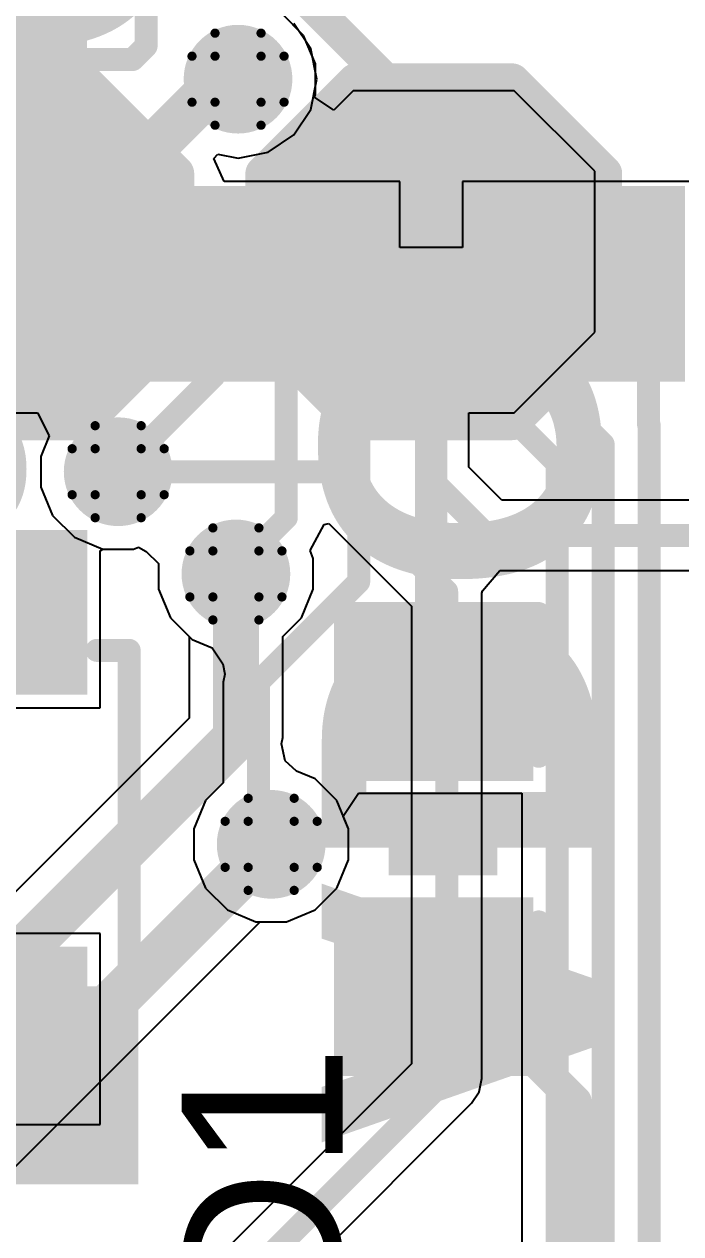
# Model space of a CAD drawing. Header units: inches. Extents: x -25 to 271, y -41 to 15.
# Drawn here: x 63.63 to 67.25, y -19.49 to -12.82 of the extents above; entities that cross this region are included whole.
import ezdxf

# ---------------------------------------------------------------- set-up
doc = ezdxf.new("R2010")
doc.units = ezdxf.units.IN
for name, color, linetype in [('Bottom Layer', 5, 'Continuous'), ('Bottom Overlay', 54, 'Continuous'), ('Bottom Paste', 16, 'Continuous'), ('Bottom Solder', 6, 'Continuous'), ('Drill Drawing', 1, 'Continuous'), ('Top Glue Points', 56, 'Continuous'), ('Top Layer', 1, 'Continuous'), ('Top Overlay', 2, 'Continuous'), ('Top Paste', 8, 'Continuous'), ('Top Solder', 216, 'Continuous'), ('Via Holes', 16, 'Continuous')]:
    doc.layers.add(name, color=color, linetype=linetype)
doc.styles.add('Arial', font='', dxfattribs={"height": 0.2})
doc.styles.add('Arial_Bold', font='', dxfattribs={"height": 0.2})
doc.styles.get('Arial').set_extended_font_data('Arial')
doc.styles.get('Arial_Bold').set_extended_font_data('Arial', bold=True)

# ---------------------------------------------------------------- blocks, each defined once
blk = doc.blocks.new('CAP_0603_39')
at = {"layer": 'Top Layer'}
for points in [[(-0.3809999999999999, 0.4445), (-0.3809999999999999, -0.4445), (-1.143, -0.4445), (-1.143, 0.4445)], [(1.143, 0.4445), (1.143, -0.4445), (0.3809999999999999, -0.4445), (0.3809999999999999, 0.4445)]]:
    blk.add_hatch(color=1, dxfattribs=at).paths.add_polyline_path(points)
at = {"layer": 'Top Paste'}
for points in [[(-0.3809999999999999, 0.4445), (-0.3809999999999999, -0.4445), (-1.143, -0.4445), (-1.143, 0.4445)], [(1.143, 0.4445), (1.143, -0.4445), (0.3809999999999999, -0.4445), (0.3809999999999999, 0.4445)]]:
    blk.add_hatch(color=8, dxfattribs=at).paths.add_polyline_path(points)
at = {"layer": 'Top Solder'}
for points in [[(-0.3210001199999999, 0.50449988), (-0.3210001199999999, -0.50449988), (-1.20299988, -0.50449988), (-1.20299988, 0.50449988)], [(1.20299988, 0.50449988), (1.20299988, -0.50449988), (0.3210001199999999, -0.50449988), (0.3210001199999999, 0.50449988)]]:
    blk.add_hatch(color=216, dxfattribs=at).paths.add_polyline_path(points)
at = {"layer": 'Top Overlay', "const_width": 0.127}
for points in [[(-0.4571999999999999, 0.5334), (-1.2446, 0.5334)], [(-1.2446, -0.5334), (-1.2446, 0.5334)], [(1.2446, 0.5334), (0.4571999999999999, 0.5334)], [(1.2446, -0.5334), (1.2446, 0.5334)], [(-0.4571999999999999, -0.5334), (-1.2446, -0.5334)], [(1.2446, -0.5334), (0.4571999999999999, -0.5334)]]:
    blk.add_lwpolyline(points, dxfattribs=at)
at = {"layer": 'Top Overlay', "const_width": 0.0635}
for points in [[(-1.27635, 0.5334, 1), (-1.21285, 0.5334, 1)], [(-1.27635, 0.5334, 1), (-1.21285, 0.5334, 1)], [(-0.4889499999999999, 0.5334, 1), (-0.42545, 0.5334, 1)], [(0.42545, 0.5334, 1), (0.4889499999999999, 0.5334, 1)], [(1.21285, 0.5334, 1), (1.27635, 0.5334, 1)], [(1.21285, 0.5334, 1), (1.27635, 0.5334, 1)], [(-1.27635, -0.5334, 1), (-1.21285, -0.5334, 1)], [(-1.27635, -0.5334, 1), (-1.21285, -0.5334, 1)], [(-0.4889499999999999, -0.5334, 1), (-0.42545, -0.5334, 1)], [(0.42545, -0.5334, 1), (0.4889499999999999, -0.5334, 1)], [(1.21285, -0.5334, 1), (1.27635, -0.5334, 1)], [(1.21285, -0.5334, 1), (1.27635, -0.5334, 1)]]:
    blk.add_lwpolyline(points, format="xyb", close=True, dxfattribs=at)
blk = doc.blocks.new('SOD_323_59')
at = {"layer": 'Top Layer'}
for points in [[(-0.74999977, -0.4500003700000001), (-1.55000071, -0.4500003699999999), (-1.55000071, 0.4500003700000001), (-0.74999977, 0.4500003699999999)], [(1.55000071, -0.4500003700000001), (0.74999977, -0.4500003699999999), (0.74999977, 0.4500003700000001), (1.55000071, 0.4500003699999999)]]:
    blk.add_hatch(color=1, dxfattribs=at).paths.add_polyline_path(points)
at = {"layer": 'Top Overlay'}
for points in [[(-2.0066, 0.4826), (-0.9143999999999999, 0.4826), (-0.9143999999999999, 0.7874), (-2.0066, 0.7874)], [(-2.0066, -0.508), (-1.5748, -0.508), (-1.5748, 0.508), (-2.0066, 0.508)], [(-2.0066, -0.7874), (-0.9143999999999999, -0.7874), (-0.9143999999999999, -0.4826), (-2.0066, -0.4826)]]:
    blk.add_hatch(color=2, dxfattribs=at).paths.add_polyline_path(points)
at = {"layer": 'Top Paste'}
for points in [[(-0.74999977, -0.4500003700000001), (-1.55000071, -0.4500003699999999), (-1.55000071, 0.4500003700000001), (-0.74999977, 0.4500003699999999)], [(1.55000071, -0.4500003700000001), (0.74999977, -0.4500003699999999), (0.74999977, 0.4500003700000001), (1.55000071, 0.4500003699999999)]]:
    blk.add_hatch(color=8, dxfattribs=at).paths.add_polyline_path(points)
at = {"layer": 'Top Solder'}
for points in [[(-0.69499861, -0.50500153), (-1.60500187, -0.5050015299999998), (-1.60500187, 0.50500153), (-0.69499861, 0.5050015299999998)], [(1.60500187, -0.50500153), (0.69499861, -0.5050015299999998), (0.69499861, 0.50500153), (1.60500187, 0.5050015299999998)]]:
    blk.add_hatch(color=216, dxfattribs=at).paths.add_polyline_path(points)
at = {"layer": 'Top Overlay', "const_width": 0.127}
for points in [[(-0.9143999999999999, 0.7366), (0.9397999999999999, 0.7366)], [(0.9397999999999999, 0.7366), (0.9397999999999999, 0.5588)], [(0.9397999999999999, -0.5588), (0.9397999999999999, -0.7366)], [(-0.9143999999999999, -0.7366), (0.9397999999999999, -0.7366)]]:
    blk.add_lwpolyline(points, dxfattribs=at)
at = {"layer": 'Top Overlay', "const_width": 0.0635}
for points in [[(-0.9461499999999999, 0.7366, 1), (-0.88265, 0.7366, 1)], [(0.9080499999999999, 0.7366, 1), (0.9715499999999999, 0.7366, 1)], [(0.9080499999999999, 0.7366, 1), (0.9715499999999999, 0.7366, 1)], [(0.9080499999999999, 0.5588, 1), (0.9715499999999999, 0.5588, 1)], [(0.9080499999999999, -0.5588, 1), (0.9715499999999999, -0.5588, 1)], [(-0.9461499999999999, -0.7366, 1), (-0.88265, -0.7366, 1)], [(0.9080499999999999, -0.7366, 1), (0.9715499999999999, -0.7366, 1)], [(0.9080499999999999, -0.7366, 1), (0.9715499999999999, -0.7366, 1)]]:
    blk.add_lwpolyline(points, format="xyb", close=True, dxfattribs=at)
blk = doc.blocks.new('TEST_POINT_B_88')
at = {"layer": 'Bottom Layer'}
blk.add_hatch(color=5, dxfattribs=at).paths.add_polyline_path([(0.3809999999999999, 0.7619999999999999), (-0.3809999999999999, 0.7619999999999999), (-0.7619999999999999, 0.3809999999999999), (-0.7619999999999999, -0.3809999999999999), (-0.3809999999999999, -0.7619999999999999), (0.3809999999999999, -0.7619999999999999), (0.7619999999999999, -0.3809999999999999), (0.7619999999999999, 0.3809999999999999)])
at = {"layer": 'Bottom Paste'}
blk.add_hatch(color=16, dxfattribs=at).paths.add_polyline_path([(0.3809999999999999, 0.7619999999999999), (-0.3809999999999999, 0.7619999999999999), (-0.7619999999999999, 0.3809999999999999), (-0.7619999999999999, -0.3809999999999999), (-0.3809999999999999, -0.7619999999999999), (0.3809999999999999, -0.7619999999999999), (0.7619999999999999, -0.3809999999999999), (0.7619999999999999, 0.3809999999999999)])
at = {"layer": 'Bottom Solder'}
blk.add_hatch(color=6, dxfattribs=at).paths.add_polyline_path([(0.4318, 0.8636), (-0.4318, 0.8636), (-0.8636, 0.4318), (-0.8636, -0.4318), (-0.4318, -0.8636), (0.4318, -0.8636), (0.8636, -0.4318), (0.8636, 0.4318)])
at = {"layer": 'Bottom Overlay', "const_width": 0.1999996}
for points in [[(-0.4318, 0.9397999999999999), (-0.9397999999999999, 0.4318)], [(0.4318, 0.9397999999999999), (-0.4318, 0.9397999999999999)], [(0.9397999999999999, 0.4318), (0.4318, 0.9397999999999999)], [(-0.9397999999999999, 0.4318), (-0.9397999999999999, -0.4318)], [(0.9397999999999999, 0.4318), (0.9397999999999999, -0.4318)], [(-0.4318, -0.9397999999999999), (-0.9397999999999999, -0.4318)], [(0.9397999999999999, -0.4318), (0.4318, -0.9397999999999999)], [(0.4318, -0.9397999999999999), (-0.4318, -0.9397999999999999)]]:
    blk.add_lwpolyline(points, dxfattribs=at)
at = {"layer": 'Bottom Overlay', "const_width": 0.0999998}
for points in [[(-0.4817998999999999, 0.9397999999999999, 1), (-0.3818001, 0.9397999999999999, 1)], [(-0.4817998999999999, 0.9397999999999999, 1), (-0.3818001, 0.9397999999999999, 1)], [(0.3818001, 0.9397999999999999, 1), (0.4817998999999999, 0.9397999999999999, 1)], [(0.3818001, 0.9397999999999999, 1), (0.4817998999999999, 0.9397999999999999, 1)], [(-0.9897999000000001, 0.4318, 1), (-0.8898001, 0.4318, 1)], [(-0.9897999000000001, 0.4318, 1), (-0.8898001, 0.4318, 1)], [(0.8898001, 0.4318, 1), (0.9897999000000001, 0.4318, 1)], [(0.8898001, 0.4318, 1), (0.9897999000000001, 0.4318, 1)], [(-0.9897999000000001, -0.4318, 1), (-0.8898001, -0.4318, 1)], [(-0.9897999000000001, -0.4318, 1), (-0.8898001, -0.4318, 1)], [(0.8898001, -0.4318, 1), (0.9897999000000001, -0.4318, 1)], [(0.8898001, -0.4318, 1), (0.9897999000000001, -0.4318, 1)], [(-0.4817998999999999, -0.9397999999999999, 1), (-0.3818001, -0.9397999999999999, 1)], [(-0.4817998999999999, -0.9397999999999999, 1), (-0.3818001, -0.9397999999999999, 1)], [(0.3818001, -0.9397999999999999, 1), (0.4817998999999999, -0.9397999999999999, 1)], [(0.3818001, -0.9397999999999999, 1), (0.4817998999999999, -0.9397999999999999, 1)]]:
    blk.add_lwpolyline(points, format="xyb", close=True, dxfattribs=at)
blk = doc.blocks.new('QFN_56__7X7__128')
at = {"layer": 'Top Layer'}
for points in [[(3.00049946, 0.30000194), (3.87549898, 0.30000194), (3.87549898, 0.10000234), (3.00049946, 0.10000234)], [(3.00049946, -0.09999726), (3.87549898, -0.09999726), (3.87549898, -0.29999686), (3.00049946, -0.29999686)], [(3.00049946, -0.49999646), (3.87549898, -0.49999646), (3.87549898, -0.69999606), (3.00049946, -0.69999606)], [(3.00049946, -0.8999982), (3.87549898, -0.8999982), (3.87549898, -1.0999978), (3.00049946, -1.0999978)], [(3.00049946, -1.2999974), (3.87549898, -1.2999974), (3.87549898, -1.499997), (3.00049946, -1.499997)], [(3.00049946, -1.6999966), (3.87549898, -1.6999966), (3.87549898, -1.8999962), (3.00049946, -1.8999962)], [(3.00049946, -2.09999834), (3.87549898, -2.09999834), (3.87549898, -2.29999794), (3.00049946, -2.29999794)], [(3.00049946, -2.49999754), (3.87549898, -2.49999754), (3.87549898, -2.69999714), (3.00049946, -2.69999714)], [(2.10000088, -3.87549644), (2.10000088, -3.00049692), (2.30000048, -3.00049692), (2.30000048, -3.87549644)], [(2.50000008, -3.87549644), (2.50000008, -3.00049692), (2.69999968, -3.00049692), (2.69999968, -3.87549644)]]:
    blk.add_hatch(color=1, dxfattribs=at).paths.add_polyline_path(points)
at = {"layer": 'Top Paste'}
for points in [[(3.00049946, 0.30000194), (3.87549898, 0.30000194), (3.87549898, 0.10000234), (3.00049946, 0.10000234)], [(3.00049946, -0.09999726), (3.87549898, -0.09999726), (3.87549898, -0.29999686), (3.00049946, -0.29999686)], [(3.00049946, -0.49999646), (3.87549898, -0.49999646), (3.87549898, -0.69999606), (3.00049946, -0.69999606)], [(3.00049946, -0.8999982), (3.87549898, -0.8999982), (3.87549898, -1.0999978), (3.00049946, -1.0999978)], [(3.00049946, -1.2999974), (3.87549898, -1.2999974), (3.87549898, -1.499997), (3.00049946, -1.499997)], [(3.00049946, -1.6999966), (3.87549898, -1.6999966), (3.87549898, -1.8999962), (3.00049946, -1.8999962)], [(3.00049946, -2.09999834), (3.87549898, -2.09999834), (3.87549898, -2.29999794), (3.00049946, -2.29999794)], [(3.00049946, -2.49999754), (3.87549898, -2.49999754), (3.87549898, -2.69999714), (3.00049946, -2.69999714)], [(2.10000088, -3.87549644), (2.10000088, -3.00049692), (2.30000048, -3.00049692), (2.30000048, -3.87549644)], [(2.50000008, -3.87549644), (2.50000008, -3.00049692), (2.69999968, -3.00049692), (2.69999968, -3.87549644)]]:
    blk.add_hatch(color=8, dxfattribs=at).paths.add_polyline_path(points)
at = {"layer": 'Top Solder'}
for points in [[(2.89889946, 0.40160194), (3.97709898, 0.40160194), (3.97709898, -0.00159766), (2.89889946, -0.00159766)], [(2.89889946, 0.00160274), (3.97709898, 0.00160274), (3.97709898, -0.4015968599999999), (2.89889946, -0.4015968599999999)], [(2.89889946, -0.39839646), (3.97709898, -0.39839646), (3.97709898, -0.8015960599999999), (2.89889946, -0.8015960599999999)], [(2.89889946, -0.7983982000000001), (3.97709898, -0.7983982000000001), (3.97709898, -1.2015978), (2.89889946, -1.2015978)], [(2.89889946, -1.1983974), (3.97709898, -1.1983974), (3.97709898, -1.601597), (2.89889946, -1.601597)], [(2.89889946, -1.5983966), (3.97709898, -1.5983966), (3.97709898, -2.0015962), (2.89889946, -2.0015962)], [(2.89889946, -1.99839834), (3.97709898, -1.99839834), (3.97709898, -2.40159794), (2.89889946, -2.40159794)], [(2.89889946, -2.39839754), (3.97709898, -2.39839754), (3.97709898, -2.80159714), (2.89889946, -2.80159714)], [(1.99840088, -3.97709644), (1.99840088, -2.89889692), (2.40160048, -2.89889692), (2.40160048, -3.97709644)], [(2.39840008, -3.97709644), (2.39840008, -2.89889692), (2.80159968, -2.89889692), (2.80159968, -3.97709644)]]:
    blk.add_hatch(color=216, dxfattribs=at).paths.add_polyline_path(points)
at = {"layer": 'Top Overlay', "const_width": 0.1999996}
blk.add_lwpolyline([(3.50000062, -3.49999808), (3.50000062, -2.99999654)], dxfattribs=at)
at = {"layer": 'Top Overlay', "const_width": 0.0999998}
blk.add_lwpolyline([(3.45000072, -2.99999654, 1), (3.55000052, -2.99999654, 1)], format="xyb", close=True, dxfattribs=at)
blk = doc.blocks.new('TEST_POINT_B_136')
at = {"layer": 'Bottom Layer'}
blk.add_hatch(color=5, dxfattribs=at).paths.add_polyline_path([(0.3809999999999999, 0.7619999999999999), (-0.3809999999999999, 0.7619999999999999), (-0.7619999999999999, 0.3809999999999999), (-0.7619999999999999, -0.3809999999999999), (-0.3809999999999999, -0.7619999999999999), (0.3809999999999999, -0.7619999999999999), (0.7619999999999999, -0.3809999999999999), (0.7619999999999999, 0.3809999999999999)])
at = {"layer": 'Bottom Paste'}
blk.add_hatch(color=16, dxfattribs=at).paths.add_polyline_path([(0.3809999999999999, 0.7619999999999999), (-0.3809999999999999, 0.7619999999999999), (-0.7619999999999999, 0.3809999999999999), (-0.7619999999999999, -0.3809999999999999), (-0.3809999999999999, -0.7619999999999999), (0.3809999999999999, -0.7619999999999999), (0.7619999999999999, -0.3809999999999999), (0.7619999999999999, 0.3809999999999999)])
at = {"layer": 'Bottom Solder'}
blk.add_hatch(color=6, dxfattribs=at).paths.add_polyline_path([(0.4318, 0.8636), (-0.4318, 0.8636), (-0.8636, 0.4318), (-0.8636, -0.4318), (-0.4318, -0.8636), (0.4318, -0.8636), (0.8636, -0.4318), (0.8636, 0.4318)])
at = {"layer": 'Bottom Overlay', "const_width": 0.1999996}
for points in [[(-0.4318, 0.9397999999999999), (-0.9397999999999999, 0.4318)], [(0.4318, 0.9397999999999999), (-0.4318, 0.9397999999999999)], [(0.9397999999999999, 0.4318), (0.4318, 0.9397999999999999)], [(-0.9397999999999999, 0.4318), (-0.9397999999999999, -0.4318)], [(0.9397999999999999, 0.4318), (0.9397999999999999, -0.4318)], [(-0.4318, -0.9397999999999999), (-0.9397999999999999, -0.4318)], [(0.9397999999999999, -0.4318), (0.4318, -0.9397999999999999)], [(0.4318, -0.9397999999999999), (-0.4318, -0.9397999999999999)]]:
    blk.add_lwpolyline(points, dxfattribs=at)
at = {"layer": 'Bottom Overlay', "const_width": 0.0999998}
for points in [[(-0.4817998999999999, 0.9397999999999999, 1), (-0.3818001, 0.9397999999999999, 1)], [(-0.4817998999999999, 0.9397999999999999, 1), (-0.3818001, 0.9397999999999999, 1)], [(0.3818001, 0.9397999999999999, 1), (0.4817998999999999, 0.9397999999999999, 1)], [(0.3818001, 0.9397999999999999, 1), (0.4817998999999999, 0.9397999999999999, 1)], [(-0.9897999000000001, 0.4318, 1), (-0.8898001, 0.4318, 1)], [(-0.9897999000000001, 0.4318, 1), (-0.8898001, 0.4318, 1)], [(0.8898001, 0.4318, 1), (0.9897999000000001, 0.4318, 1)], [(0.8898001, 0.4318, 1), (0.9897999000000001, 0.4318, 1)], [(-0.9897999000000001, -0.4318, 1), (-0.8898001, -0.4318, 1)], [(-0.9897999000000001, -0.4318, 1), (-0.8898001, -0.4318, 1)], [(0.8898001, -0.4318, 1), (0.9897999000000001, -0.4318, 1)], [(0.8898001, -0.4318, 1), (0.9897999000000001, -0.4318, 1)], [(-0.4817998999999999, -0.9397999999999999, 1), (-0.3818001, -0.9397999999999999, 1)], [(-0.4817998999999999, -0.9397999999999999, 1), (-0.3818001, -0.9397999999999999, 1)], [(0.3818001, -0.9397999999999999, 1), (0.4817998999999999, -0.9397999999999999, 1)], [(0.3818001, -0.9397999999999999, 1), (0.4817998999999999, -0.9397999999999999, 1)]]:
    blk.add_lwpolyline(points, format="xyb", close=True, dxfattribs=at)

msp = doc.modelspace()

# ---------------------------------------------------------------- hatches: boundary and pattern name
at = {"layer": 'Bottom Layer'}
h = msp.add_hatch(color=5, dxfattribs=at)
edge = h.paths.add_edge_path()
edge.add_arc((64.80705098, -13.11901618), 0.2999994, 0, 360)
h = msp.add_hatch(color=5, dxfattribs=at)
edge = h.paths.add_edge_path()
edge.add_arc((64.1454267, -15.28547108), 0.2999994, 0, 360)
h = msp.add_hatch(color=5, dxfattribs=at)
edge = h.paths.add_edge_path()
edge.add_arc((64.7954, -15.8496), 0.2999994, 0, 360)
h = msp.add_hatch(color=5, dxfattribs=at)
edge = h.paths.add_edge_path()
edge.add_arc((64.99004273999999, -17.34194652), 0.2999994, 0, 360)
at = {"layer": 'Top Glue Points'}
msp.add_hatch(color=56, dxfattribs=at).paths.add_polyline_path([(65.638172, -17.112996), (65.638172, -17.512792), (66.23812, -17.512792), (66.23812, -17.112996)])
at = {"layer": 'Top Layer'}
h = msp.add_hatch(color=1, dxfattribs=at)
edge = h.paths.add_edge_path()
edge.add_arc((64.80705098, -13.11901618), 0.2999994, 0, 360)
msp.add_hatch(color=1, dxfattribs=at).paths.add_polyline_path([(62.992, -13.6398), (63.881, -13.6398), (63.881, -13.3096), (62.992, -13.3096)])
h = msp.add_hatch(color=1, dxfattribs=at)
edge = h.paths.add_edge_path()
edge.add_arc((64.1454267, -15.28547108), 0.2999994, 0, 360)
h = msp.add_hatch(color=1, dxfattribs=at)
edge = h.paths.add_edge_path()
edge.add_arc((64.7954, -15.8496), 0.2999994, 0, 360)
h = msp.add_hatch(color=1, dxfattribs=at)
edge = h.paths.add_edge_path()
edge.add_arc((64.99004273999999, -17.34194652), 0.2999994, 0, 360)
at = {"layer": 'Via Holes'}
h = msp.add_hatch(color=7, dxfattribs=at)
edge = h.paths.add_edge_path()
edge.add_arc((64.80705098, -13.11901618), 0.1499997, 0, 360)
h = msp.add_hatch(color=7, dxfattribs=at)
edge = h.paths.add_edge_path()
edge.add_arc((64.1454267, -15.28547108), 0.1499997, 0, 360)
h = msp.add_hatch(color=7, dxfattribs=at)
edge = h.paths.add_edge_path()
edge.add_arc((64.7954, -15.8496), 0.1499997, 0, 360)
h = msp.add_hatch(color=7, dxfattribs=at)
edge = h.paths.add_edge_path()
edge.add_arc((64.99004273999999, -17.34194652), 0.1499997, 0, 360)

# ---------------------------------------------------------------- linework, layer by layer
at = {"layer": 'Bottom Layer'}
for p, q in [((65.16904162, -12.87714214), (65.04892502, -12.75702554)), ((65.23405038, -13.03408112), (65.16904162, -12.87714214)), ((65.23405038, -13.20395124), (65.23405038, -13.03408112)), ((65.22832775999998, -13.2177663), (65.23405038, -13.20395124)), ((65.33599328, -13.28970672), (65.22832775999998, -13.2177663)), ((65.44309999999999, -13.1826), (65.33599328, -13.28970672)), ((66.3321, -13.1826), (65.44309999999999, -13.1826)), ((66.7766, -13.6271), (66.3321, -13.1826)), ((66.7766, -14.5161), (66.7766, -13.6271)), ((66.3321, -14.9606), (66.7766, -14.5161)), ((63.08089999999999, -14.9606), (63.70049744, -14.9606)), ((63.70049744, -14.9606), (63.76520902, -15.08760254)), ((66.08183126, -15.2611455), (66.08183126, -14.9606)), ((66.08183126, -14.9606), (66.3321, -14.9606)), ((63.76520902, -15.08760254), (63.71842729999999, -15.20053602)), ((63.71842729999999, -15.20053602), (63.71842729999999, -15.37040614)), ((66.2637486, -15.44306284), (66.08183126, -15.2611455)), ((63.71842729999999, -15.37040614), (63.78343605999999, -15.52734512)), ((68.65006335999999, -15.44306284), (66.2637486, -15.44306284)), ((63.78343605999999, -15.52734512), (63.90355266, -15.64746172)), ((65.20433238, -15.72104806), (65.28177952, -15.57615376)), ((65.28177952, -15.57615376), (65.30870605999999, -15.5707969)), ((65.30870605999999, -15.5707969), (65.76448873999999, -16.02657958)), ((63.90355266, -15.64746172), (64.06049164, -15.71247048)), ((64.06049164, -15.71247048), (64.23036176, -15.71247048)), ((64.23036176, -15.71247048), (64.25715113999999, -15.70137322)), ((64.25715113999999, -15.70137322), (64.30001618, -15.72575976)), ((64.30001618, -15.72575976), (64.3684006, -15.79275734)), ((65.22239939999999, -15.76466494), (65.20433238, -15.72104806)), ((64.3684006, -15.79275734), (64.3684006, -15.93453506)), ((65.22239939999999, -15.93453506), (65.22239939999999, -15.76466494)), ((66.155951, -15.94244462), (66.25237448, -15.83152536)), ((66.25237448, -15.83152536), (68.65006335999999, -15.83152536)), ((64.3684006, -15.93453506), (64.43340936, -16.09147404)), ((65.15739063999999, -16.09147404), (65.22239939999999, -15.93453506)), ((66.15295126, -15.95498206), (66.155951, -15.94244462)), ((66.15295126, -18.6336813), (66.15295126, -15.95498206)), ((65.76448873999999, -16.02657958), (65.76448873999999, -18.55324204)), ((64.43340936, -16.09147404), (64.53642414, -16.19448882)), ((65.05437586, -16.19448882), (65.15739063999999, -16.09147404)), ((64.53642414, -16.19448882), (64.53642414, -16.64584428)), ((65.05437586, -16.7531161), (65.05437586, -16.19448882)), ((64.53642414, -16.64584428), (62.7235347, -18.45873372)), ((65.04744674, -16.78794458), (65.05437586, -16.7531161)), ((65.06782262, -16.88192966), (65.04744674, -16.78794458)), ((65.13020755999999, -16.9378249), (65.06782262, -16.88192966)), ((65.23191677999999, -16.97995588), (65.13020755999999, -16.9378249)), ((65.35203338, -17.10007248), (65.23191677999999, -16.97995588)), ((65.41704213999999, -17.25701146), (65.35203338, -17.10007248)), ((65.41704213999999, -17.42688158), (65.41704213999999, -17.25701146)), ((65.35203338, -17.58382056), (65.41704213999999, -17.42688158)), ((65.23191677999999, -17.70393716), (65.35203338, -17.58382056)), ((65.0749778, -17.76894592), (65.23191677999999, -17.70393716)), ((64.67176803999999, -18.0264689), (64.92929102, -17.76894592)), ((64.92929102, -17.76894592), (65.0749778, -17.76894592)), ((62.4341398, -20.2640946), (64.67176042, -18.02647398)), ((64.67176042, -18.02647398), (64.67176803999999, -18.0264689)), ((65.76448873999999, -18.55324204), (64.06242712, -20.25530112)), ((66.13816592, -18.70802202), (66.15295379999999, -18.633694)), ((66.15295379999999, -18.633694), (66.15295126, -18.6336813)), ((66.09606287999999, -18.77103688), (66.13816592, -18.70802202)), ((64.33711287999999, -20.52998688), (66.09605526, -18.77104196)), ((66.09605526, -18.77104196), (66.09606287999999, -18.77103688))]:
    msp.add_line(p, q, dxfattribs=at)
for points, const_width in [([(64.06564021999999, -13.7668), (64.71342403999999, -13.11901618)], 0.254), ([(64.71342403999999, -13.11901618), (64.80705098, -13.11901618)], 0.254), ([(63.52539999999999, -13.7668), (64.06564021999999, -13.7668)], 0.254), ([(65.88759999999999, -15.3416), (65.88759999999999, -14.0716)], 0.127), ([(64.1454267, -15.28547108), (65.298066, -15.28547108)], 0.127), ([(65.298066, -15.28547108), (65.95872, -15.94612508)], 0.127), ([(65.88759999999999, -15.3416), (66.1832941, -15.6372941)], 0.127), ([(66.1832941, -15.6372941), (69.0317898, -15.6372941)], 0.127), ([(64.7954, -16.7531161), (64.7954, -15.8496)], 0.254), ([(65.95872, -18.633694), (65.95872, -15.94612508)], 0.127), ([(53.4005155, -28.1480006), (64.7954, -16.7531161)], 0.254), ([(64.4886442, -17.84334506), (64.99004273999999, -17.34194652)], 0.254), ([(53.62998672000001, -28.70199999999999), (64.48864166, -17.84334506)], 0.254), ([(64.48864166, -17.84334506), (64.4886442, -17.84334506)], 0.254), ([(63.59652, -20.995894), (65.95872, -18.633694)], 0.127)]:
    msp.add_lwpolyline(points, dxfattribs=dict(at, const_width=const_width))
for points, const_width in [([(64.64992404, -13.11901618, 1), (64.77692404, -13.11901618, 1)], 0.127), ([(64.64992404, -13.11901618, 1), (64.77692404, -13.11901618, 1)], 0.127), ([(64.74355098, -13.11901618, 1), (64.87055097999999, -13.11901618, 1)], 0.127), ([(63.46189999999999, -13.7668, 1), (63.5889, -13.7668, 1)], 0.127), ([(64.00214022, -13.7668, 1), (64.12914022, -13.7668, 1)], 0.127), ([(64.00214022, -13.7668, 1), (64.12914022, -13.7668, 1)], 0.127), ([(65.85585, -14.0716, 1), (65.91935, -14.0716, 1)], 0.0635), ([(64.11367669999998, -15.28547108, 1), (64.1771767, -15.28547108, 1)], 0.0635), ([(65.26631599999999, -15.28547108, 1), (65.329816, -15.28547108, 1)], 0.0635), ([(65.26631599999999, -15.28547108, 1), (65.329816, -15.28547108, 1)], 0.0635), ([(65.85585, -15.3416, 1), (65.91935, -15.3416, 1)], 0.0635), ([(65.85585, -15.3416, 1), (65.91935, -15.3416, 1)], 0.0635), ([(66.1515441, -15.6372941, 1), (66.2150441, -15.6372941, 1)], 0.0635), ([(66.1515441, -15.6372941, 1), (66.2150441, -15.6372941, 1)], 0.0635), ([(64.7319, -15.8496, 1), (64.8589, -15.8496, 1)], 0.127), ([(65.92697, -15.94612508, 1), (65.99047, -15.94612508, 1)], 0.0635), ([(65.92697, -15.94612508, 1), (65.99047, -15.94612508, 1)], 0.0635), ([(64.7319, -16.7531161, 1), (64.8589, -16.7531161, 1)], 0.127), ([(64.7319, -16.7531161, 1), (64.8589, -16.7531161, 1)], 0.127), ([(64.92654274, -17.34194652, 1), (65.05354274, -17.34194652, 1)], 0.127), ([(64.42514166, -17.84334506, 1), (64.55214166, -17.84334506, 1)], 0.127), ([(64.42514166, -17.84334506, 1), (64.55214166, -17.84334506, 1)], 0.127), ([(64.4251442, -17.84334506, 1), (64.5521442, -17.84334506, 1)], 0.127), ([(64.4251442, -17.84334506, 1), (64.5521442, -17.84334506, 1)], 0.127), ([(65.92697, -18.633694, 1), (65.99047, -18.633694, 1)], 0.0635), ([(65.92697, -18.633694, 1), (65.99047, -18.633694, 1)], 0.0635)]:
    msp.add_lwpolyline(points, format="xyb", close=True, dxfattribs=dict(at, const_width=const_width))
at = {"layer": 'Drill Drawing', "const_width": 0.0508}
for points in [[(64.68005098, -12.99201618), (64.68005098, -12.86501618)], [(64.68005098, -12.86501618), (64.93405098, -12.86501618)], [(64.93405098, -12.99201618), (64.93405098, -12.86501618)], [(64.55305098, -13.24601618), (64.55305098, -12.99201618)], [(64.55305098, -12.99201618), (64.68005098, -12.99201618)], [(64.93405098, -12.99201618), (65.06105098, -12.99201618)], [(65.06105098, -13.24601618), (65.06105098, -12.99201618)], [(64.55305098, -13.24601618), (64.68005098, -13.24601618)], [(64.68005098, -13.37301618), (64.68005098, -13.24601618)], [(64.93405098, -13.24601618), (65.06105098, -13.24601618)], [(64.93405098, -13.37301618), (64.93405098, -13.24601618)], [(64.68005098, -13.37301618), (64.93405098, -13.37301618)], [(64.0184267, -15.15847108), (64.0184267, -15.03147108)], [(64.0184267, -15.03147108), (64.2724267, -15.03147108)], [(64.2724267, -15.15847108), (64.2724267, -15.03147108)], [(63.8914267, -15.41247108), (63.8914267, -15.15847108)], [(63.8914267, -15.15847108), (64.0184267, -15.15847108)], [(64.2724267, -15.15847108), (64.39942669999999, -15.15847108)], [(64.39942669999999, -15.41247108), (64.39942669999999, -15.15847108)], [(63.8914267, -15.41247108), (64.0184267, -15.41247108)], [(64.0184267, -15.53947108), (64.0184267, -15.41247108)], [(64.2724267, -15.41247108), (64.39942669999999, -15.41247108)], [(64.2724267, -15.53947108), (64.2724267, -15.41247108)], [(64.0184267, -15.53947108), (64.2724267, -15.53947108)], [(64.66839999999999, -15.7226), (64.66839999999999, -15.5956)], [(64.66839999999999, -15.5956), (64.9224, -15.5956)], [(64.9224, -15.7226), (64.9224, -15.5956)], [(64.5414, -15.9766), (64.5414, -15.7226)], [(64.5414, -15.7226), (64.66839999999999, -15.7226)], [(64.9224, -15.7226), (65.04939999999999, -15.7226)], [(65.04939999999999, -15.9766), (65.04939999999999, -15.7226)], [(64.5414, -15.9766), (64.66839999999999, -15.9766)], [(64.66839999999999, -16.1036), (64.66839999999999, -15.9766)], [(64.9224, -15.9766), (65.04939999999999, -15.9766)], [(64.9224, -16.1036), (64.9224, -15.9766)], [(64.66839999999999, -16.1036), (64.9224, -16.1036)], [(64.86304274, -17.21494652), (64.86304274, -17.08794652)], [(64.86304274, -17.08794652), (65.11704273999999, -17.08794652)], [(65.11704273999999, -17.21494652), (65.11704273999999, -17.08794652)], [(64.73604274, -17.46894652), (64.73604274, -17.21494652)], [(64.73604274, -17.21494652), (64.86304274, -17.21494652)], [(65.11704273999999, -17.21494652), (65.24404274, -17.21494652)], [(65.24404274, -17.46894652), (65.24404274, -17.21494652)], [(64.73604274, -17.46894652), (64.86304274, -17.46894652)], [(64.86304274, -17.59594652), (64.86304274, -17.46894652)], [(65.11704273999999, -17.46894652), (65.24404274, -17.46894652)], [(65.11704273999999, -17.59594652), (65.11704273999999, -17.46894652)], [(64.86304274, -17.59594652), (65.11704273999999, -17.59594652)]]:
    msp.add_lwpolyline(points, dxfattribs=at)
at = {"layer": 'Drill Drawing', "const_width": 0.0254}
for points in [[(64.66735098, -12.86501618, 1), (64.69275097999999, -12.86501618, 1)], [(64.66735098, -12.86501618, 1), (64.69275097999999, -12.86501618, 1)], [(64.92135098, -12.86501618, 1), (64.94675097999999, -12.86501618, 1)], [(64.92135098, -12.86501618, 1), (64.94675097999999, -12.86501618, 1)], [(64.54035098, -12.99201618, 1), (64.56575097999999, -12.99201618, 1)], [(64.54035098, -12.99201618, 1), (64.56575097999999, -12.99201618, 1)], [(64.66735098, -12.99201618, 1), (64.69275097999999, -12.99201618, 1)], [(64.66735098, -12.99201618, 1), (64.69275097999999, -12.99201618, 1)], [(64.92135098, -12.99201618, 1), (64.94675097999999, -12.99201618, 1)], [(64.92135098, -12.99201618, 1), (64.94675097999999, -12.99201618, 1)], [(65.04835098, -12.99201618, 1), (65.07375098, -12.99201618, 1)], [(65.04835098, -12.99201618, 1), (65.07375098, -12.99201618, 1)], [(64.54035098, -13.24601618, 1), (64.56575097999999, -13.24601618, 1)], [(64.54035098, -13.24601618, 1), (64.56575097999999, -13.24601618, 1)], [(64.66735098, -13.24601618, 1), (64.69275097999999, -13.24601618, 1)], [(64.66735098, -13.24601618, 1), (64.69275097999999, -13.24601618, 1)], [(64.92135098, -13.24601618, 1), (64.94675097999999, -13.24601618, 1)], [(64.92135098, -13.24601618, 1), (64.94675097999999, -13.24601618, 1)], [(65.04835098, -13.24601618, 1), (65.07375098, -13.24601618, 1)], [(65.04835098, -13.24601618, 1), (65.07375098, -13.24601618, 1)], [(64.66735098, -13.37301618, 1), (64.69275097999999, -13.37301618, 1)], [(64.66735098, -13.37301618, 1), (64.69275097999999, -13.37301618, 1)], [(64.92135098, -13.37301618, 1), (64.94675097999999, -13.37301618, 1)], [(64.92135098, -13.37301618, 1), (64.94675097999999, -13.37301618, 1)], [(64.0057267, -15.03147108, 1), (64.03112669999999, -15.03147108, 1)], [(64.0057267, -15.03147108, 1), (64.03112669999999, -15.03147108, 1)], [(64.2597267, -15.03147108, 1), (64.28512669999999, -15.03147108, 1)], [(64.2597267, -15.03147108, 1), (64.28512669999999, -15.03147108, 1)], [(63.87872669999999, -15.15847108, 1), (63.90412669999999, -15.15847108, 1)], [(63.87872669999999, -15.15847108, 1), (63.90412669999999, -15.15847108, 1)], [(64.0057267, -15.15847108, 1), (64.03112669999999, -15.15847108, 1)], [(64.0057267, -15.15847108, 1), (64.03112669999999, -15.15847108, 1)], [(64.2597267, -15.15847108, 1), (64.28512669999999, -15.15847108, 1)], [(64.2597267, -15.15847108, 1), (64.28512669999999, -15.15847108, 1)], [(64.3867267, -15.15847108, 1), (64.4121267, -15.15847108, 1)], [(64.3867267, -15.15847108, 1), (64.4121267, -15.15847108, 1)], [(63.87872669999999, -15.41247108, 1), (63.90412669999999, -15.41247108, 1)], [(63.87872669999999, -15.41247108, 1), (63.90412669999999, -15.41247108, 1)], [(64.0057267, -15.41247108, 1), (64.03112669999999, -15.41247108, 1)], [(64.0057267, -15.41247108, 1), (64.03112669999999, -15.41247108, 1)], [(64.2597267, -15.41247108, 1), (64.28512669999999, -15.41247108, 1)], [(64.2597267, -15.41247108, 1), (64.28512669999999, -15.41247108, 1)], [(64.3867267, -15.41247108, 1), (64.4121267, -15.41247108, 1)], [(64.3867267, -15.41247108, 1), (64.4121267, -15.41247108, 1)], [(64.0057267, -15.53947108, 1), (64.03112669999999, -15.53947108, 1)], [(64.0057267, -15.53947108, 1), (64.03112669999999, -15.53947108, 1)], [(64.2597267, -15.53947108, 1), (64.28512669999999, -15.53947108, 1)], [(64.2597267, -15.53947108, 1), (64.28512669999999, -15.53947108, 1)], [(64.6557, -15.5956, 1), (64.6811, -15.5956, 1)], [(64.6557, -15.5956, 1), (64.6811, -15.5956, 1)], [(64.90969999999999, -15.5956, 1), (64.9351, -15.5956, 1)], [(64.90969999999999, -15.5956, 1), (64.9351, -15.5956, 1)], [(64.5287, -15.7226, 1), (64.5541, -15.7226, 1)], [(64.5287, -15.7226, 1), (64.5541, -15.7226, 1)], [(64.6557, -15.7226, 1), (64.6811, -15.7226, 1)], [(64.6557, -15.7226, 1), (64.6811, -15.7226, 1)], [(64.90969999999999, -15.7226, 1), (64.9351, -15.7226, 1)], [(64.90969999999999, -15.7226, 1), (64.9351, -15.7226, 1)], [(65.0367, -15.7226, 1), (65.0621, -15.7226, 1)], [(65.0367, -15.7226, 1), (65.0621, -15.7226, 1)], [(64.5287, -15.9766, 1), (64.5541, -15.9766, 1)], [(64.5287, -15.9766, 1), (64.5541, -15.9766, 1)], [(64.6557, -15.9766, 1), (64.6811, -15.9766, 1)], [(64.6557, -15.9766, 1), (64.6811, -15.9766, 1)], [(64.90969999999999, -15.9766, 1), (64.9351, -15.9766, 1)], [(64.90969999999999, -15.9766, 1), (64.9351, -15.9766, 1)], [(65.0367, -15.9766, 1), (65.0621, -15.9766, 1)], [(65.0367, -15.9766, 1), (65.0621, -15.9766, 1)], [(64.6557, -16.1036, 1), (64.6811, -16.1036, 1)], [(64.6557, -16.1036, 1), (64.6811, -16.1036, 1)], [(64.90969999999999, -16.1036, 1), (64.9351, -16.1036, 1)], [(64.90969999999999, -16.1036, 1), (64.9351, -16.1036, 1)], [(64.85034273999999, -17.08794652, 1), (64.87574273999999, -17.08794652, 1)], [(64.85034273999999, -17.08794652, 1), (64.87574273999999, -17.08794652, 1)], [(65.10434273999999, -17.08794652, 1), (65.12974274, -17.08794652, 1)], [(65.10434273999999, -17.08794652, 1), (65.12974274, -17.08794652, 1)], [(64.72334273999999, -17.21494652, 1), (64.74874274, -17.21494652, 1)], [(64.72334273999999, -17.21494652, 1), (64.74874274, -17.21494652, 1)], [(64.85034273999999, -17.21494652, 1), (64.87574273999999, -17.21494652, 1)], [(64.85034273999999, -17.21494652, 1), (64.87574273999999, -17.21494652, 1)], [(65.10434273999999, -17.21494652, 1), (65.12974274, -17.21494652, 1)], [(65.10434273999999, -17.21494652, 1), (65.12974274, -17.21494652, 1)], [(65.23134274, -17.21494652, 1), (65.25674273999999, -17.21494652, 1)], [(65.23134274, -17.21494652, 1), (65.25674273999999, -17.21494652, 1)], [(64.72334273999999, -17.46894652, 1), (64.74874274, -17.46894652, 1)], [(64.72334273999999, -17.46894652, 1), (64.74874274, -17.46894652, 1)], [(64.85034273999999, -17.46894652, 1), (64.87574273999999, -17.46894652, 1)], [(64.85034273999999, -17.46894652, 1), (64.87574273999999, -17.46894652, 1)], [(65.10434273999999, -17.46894652, 1), (65.12974274, -17.46894652, 1)], [(65.10434273999999, -17.46894652, 1), (65.12974274, -17.46894652, 1)], [(65.23134274, -17.46894652, 1), (65.25674273999999, -17.46894652, 1)], [(65.23134274, -17.46894652, 1), (65.25674273999999, -17.46894652, 1)], [(64.85034273999999, -17.59594652, 1), (64.87574273999999, -17.59594652, 1)], [(64.85034273999999, -17.59594652, 1), (64.87574273999999, -17.59594652, 1)], [(65.10434273999999, -17.59594652, 1), (65.12974274, -17.59594652, 1)], [(65.10434273999999, -17.59594652, 1), (65.12974274, -17.59594652, 1)]]:
    msp.add_lwpolyline(points, format="xyb", close=True, dxfattribs=at)
at = {"layer": 'Top Layer'}
for p, q in [((65.20927522, -12.95240996), (65.11489897999999, -12.81116818)), ((65.24241459999999, -13.11901618), (65.20927522, -12.95240996)), ((65.20927522, -13.2856224), (65.24241459999999, -13.11901618)), ((65.11489897999999, -13.42686418), (65.20927522, -13.2856224)), ((64.9736572, -13.52124042), (65.11489897999999, -13.42686418)), ((64.67352318, -13.55699346), (64.69592089999999, -13.53227418)), ((64.69592089999999, -13.53227418), (64.80705098, -13.5543798)), ((64.80705098, -13.5543798), (64.9736572, -13.52124042)), ((64.72982736, -13.68399346), (64.67352318, -13.55699346)), ((65.70012259999999, -13.68399346), (64.72982736, -13.68399346)), ((65.70012259999999, -14.04859268), (65.70012259999999, -13.68399346)), ((69.30012302, -13.68399346), (66.04612393999999, -13.68399346)), ((66.04612393999999, -13.68399346), (66.04612393999999, -14.04859268)), ((66.04612393999999, -14.04859268), (65.70012259999999, -14.04859268)), ((64.0465191, -15.72180752), (64.06049417999999, -15.71247048)), ((64.0465191, -16.58829296), (64.0465191, -15.72180752)), ((64.06049417999999, -15.71247048), (64.23036176, -15.71247048)), ((64.23036176, -15.71247048), (64.25715113999999, -15.70137322)), ((64.25715113999999, -15.70137322), (64.30001618, -15.72575976)), ((64.30001618, -15.72575976), (64.3684006, -15.79275734)), ((64.3684006, -15.79275734), (64.3684006, -15.93453506)), ((64.3684006, -15.93453506), (64.43340936, -16.09147404)), ((64.43340936, -16.09147404), (64.55352596, -16.21159064)), ((64.55352596, -16.21159064), (64.66430044, -16.25747574)), ((64.66430044, -16.25747574), (64.72353831999999, -16.34617762)), ((64.72353831999999, -16.34617762), (64.73432824, -16.4035994)), ((64.73432824, -16.4035994), (64.72586749999999, -16.44613424)), ((64.72586749999999, -16.44613424), (64.72586749999999, -17.00225708)), ((62.89252344, -16.58829296), (64.0465191, -16.58829296)), ((64.72586749999999, -17.00225708), (64.62805209999999, -17.10007248)), ((65.38758322, -17.18589654), (65.47244208, -17.058894)), ((65.47244208, -17.058894), (66.37408873999999, -17.058894)), ((66.37408873999999, -17.058894), (66.37408873999999, -20.9014949)), ((64.62805209999999, -17.10007248), (64.56304334, -17.25701146)), ((65.41704213999999, -17.25701146), (65.38758322, -17.18589654)), ((64.56304334, -17.25701146), (64.56304334, -17.42688158)), ((65.41704213999999, -17.42688158), (65.41704213999999, -17.25701146)), ((64.56304334, -17.42688158), (64.62805209999999, -17.58382056)), ((65.35203338, -17.58382056), (65.41704213999999, -17.42688158)), ((64.62805209999999, -17.58382056), (64.7481687, -17.70393716)), ((65.23191677999999, -17.70393716), (65.35203338, -17.58382056)), ((64.7481687, -17.70393716), (64.90510768, -17.76894592)), ((65.0749778, -17.76894592), (65.23191677999999, -17.70393716)), ((64.90510768, -17.76894592), (65.0749778, -17.76894592)), ((64.0465191, -17.83429504), (62.8925209, -17.83429504)), ((64.0465191, -18.88829344), (64.0465191, -17.83429504)), ((62.8925209, -18.88829344), (64.0465191, -18.88829344))]:
    msp.add_line(p, q, dxfattribs=at)
for points, const_width in [([(64.85362187999999, -12.35181934), (65.87337600000001, -13.37157346)], 0.1778), ([(64.29962248, -12.93609808), (64.29962248, -12.5105541)], 0.127), ([(64.22522588, -13.01049468), (64.29962248, -12.93609808)], 0.127), ([(63.43512332, -13.01049468), (64.22522588, -13.01049468)], 0.127), ([(64.27312266, -13.57787734), (64.73198382, -13.11901618)], 0.127), ([(64.73198382, -13.11901618), (64.80705098, -13.11901618)], 0.127), ([(65.87337600000001, -16.62644122), (65.87337600000001, -13.37157346)], 0.1778), ([(64.27312266, -14.24849322), (64.27312266, -13.57787734)], 0.127), ([(64.65131088, -14.2703042), (64.67312186, -14.24849322)], 0.127), ([(64.67312186, -14.75777846), (64.67312186, -14.24849322)], 0.127), ([(65.07347666, -15.53921708), (65.07347666, -14.24849322)], 0.127), ([(65.47312279999998, -15.8931102), (65.47312279999998, -14.24849322)], 0.127), ([(66.27312373999999, -14.94353374), (66.27312373999999, -14.24849322)], 0.127), ([(66.67317374, -14.98417374), (66.67317374, -14.24849322)], 0.127), ([(67.07322374, -15.0250144), (67.07322374, -14.24849322)], 0.127), ([(64.14542924, -15.28547108), (64.67312186, -14.75777846)], 0.127), ([(66.27312373999999, -14.94353374), (66.56832, -15.23873)], 0.127), ([(66.67317374, -14.98417374), (66.82231999999999, -15.13332)], 0.127), ([(67.07322374, -15.0250144), (67.07632, -15.02811066)], 0.127), ([(67.07632, -22.14372), (67.07632, -15.02811066)], 0.127), ([(66.82231999999999, -22.99208), (66.82231999999999, -15.13332)], 0.127), ([(66.56832, -21.4040974), (66.56832, -15.23873)], 0.127), ([(64.7954, -15.81729374), (65.07347666, -15.53921708)], 0.127), ([(64.7954, -15.8496), (64.7954, -15.81729374)], 0.127), ([(64.92009876, -16.44613424), (65.47312279999998, -15.8931102)], 0.127), ([(64.92009876, -17.27200254), (64.92009876, -16.44613424)], 0.127), ([(64.92009876, -17.27200254), (64.99004273999999, -17.34194652)], 0.127)]:
    msp.add_lwpolyline(points, dxfattribs=dict(at, const_width=const_width))
for points, const_width in [([(64.26787248, -12.93609808, 1), (64.33137248, -12.93609808, 1)], 0.0635), ([(64.26787248, -12.93609808, 1), (64.33137248, -12.93609808, 1)], 0.0635), ([(64.19347588, -13.01049468, 1), (64.25697587999998, -13.01049468, 1)], 0.0635), ([(64.19347588, -13.01049468, 1), (64.25697587999998, -13.01049468, 1)], 0.0635), ([(64.70023382, -13.11901618, 1), (64.76373382, -13.11901618, 1)], 0.0635), ([(64.70023382, -13.11901618, 1), (64.76373382, -13.11901618, 1)], 0.0635), ([(64.77530098, -13.11901618, 1), (64.83880098, -13.11901618, 1)], 0.0635), ([(65.828926, -13.37157346, 1), (65.917826, -13.37157346, 1)], 0.0889), ([(65.828926, -13.37157346, 1), (65.917826, -13.37157346, 1)], 0.0889), ([(64.24137266, -13.57787734, 1), (64.30487266, -13.57787734, 1)], 0.0635), ([(64.24137266, -13.57787734, 1), (64.30487266, -13.57787734, 1)], 0.0635), ([(64.24137266, -14.24849322, 1), (64.30487266, -14.24849322, 1)], 0.0635), ([(64.61956088, -14.2703042, 1), (64.68306088, -14.2703042, 1)], 0.0635), ([(64.64137185999999, -14.24849322, 1), (64.70487186, -14.24849322, 1)], 0.0635), ([(64.64137185999999, -14.24849322, 1), (64.70487186, -14.24849322, 1)], 0.0635), ([(65.04172666, -14.24849322, 1), (65.10522666, -14.24849322, 1)], 0.0635), ([(65.4413728, -14.24849322, 1), (65.5048728, -14.24849322, 1)], 0.0635), ([(66.24137374, -14.24849322, 1), (66.30487373999999, -14.24849322, 1)], 0.0635), ([(66.64142374, -14.24849322, 1), (66.70492374, -14.24849322, 1)], 0.0635), ([(67.04147374, -14.24849322, 1), (67.10497373999999, -14.24849322, 1)], 0.0635), ([(64.64137185999999, -14.75777846, 1), (64.70487186, -14.75777846, 1)], 0.0635), ([(64.64137185999999, -14.75777846, 1), (64.70487186, -14.75777846, 1)], 0.0635), ([(66.24137374, -14.94353374, 1), (66.30487373999999, -14.94353374, 1)], 0.0635), ([(66.24137374, -14.94353374, 1), (66.30487373999999, -14.94353374, 1)], 0.0635), ([(66.64142374, -14.98417374, 1), (66.70492374, -14.98417374, 1)], 0.0635), ([(66.64142374, -14.98417374, 1), (66.70492374, -14.98417374, 1)], 0.0635), ([(67.04147374, -15.0250144, 1), (67.10497373999999, -15.0250144, 1)], 0.0635), ([(67.04147374, -15.0250144, 1), (67.10497373999999, -15.0250144, 1)], 0.0635), ([(67.04457, -15.02811066, 1), (67.10807, -15.02811066, 1)], 0.0635), ([(67.04457, -15.02811066, 1), (67.10807, -15.02811066, 1)], 0.0635), ([(66.79057, -15.13332, 1), (66.85407, -15.13332, 1)], 0.0635), ([(66.79057, -15.13332, 1), (66.85407, -15.13332, 1)], 0.0635), ([(66.53657, -15.23873, 1), (66.60007, -15.23873, 1)], 0.0635), ([(66.53657, -15.23873, 1), (66.60007, -15.23873, 1)], 0.0635), ([(64.11367924, -15.28547108, 1), (64.17717924, -15.28547108, 1)], 0.0635), ([(65.04172666, -15.53921708, 1), (65.10522666, -15.53921708, 1)], 0.0635), ([(65.04172666, -15.53921708, 1), (65.10522666, -15.53921708, 1)], 0.0635), ([(64.76365, -15.81729374, 1), (64.82714999999999, -15.81729374, 1)], 0.0635), ([(64.76365, -15.81729374, 1), (64.82714999999999, -15.81729374, 1)], 0.0635), ([(64.76365, -15.8496, 1), (64.82714999999999, -15.8496, 1)], 0.0635), ([(65.4413728, -15.8931102, 1), (65.5048728, -15.8931102, 1)], 0.0635), ([(65.4413728, -15.8931102, 1), (65.5048728, -15.8931102, 1)], 0.0635), ([(64.88834875999999, -16.44613424, 1), (64.95184876, -16.44613424, 1)], 0.0635), ([(64.88834875999999, -16.44613424, 1), (64.95184876, -16.44613424, 1)], 0.0635), ([(65.828926, -16.62644122, 1), (65.917826, -16.62644122, 1)], 0.0889), ([(64.88834875999999, -17.27200254, 1), (64.95184876, -17.27200254, 1)], 0.0635), ([(64.88834875999999, -17.27200254, 1), (64.95184876, -17.27200254, 1)], 0.0635), ([(64.95829274, -17.34194652, 1), (65.02179274, -17.34194652, 1)], 0.0635)]:
    msp.add_lwpolyline(points, format="xyb", close=True, dxfattribs=dict(at, const_width=const_width))
at = {"layer": 'Top Overlay', "const_width": 0.1778}
for points in [[(66.46672, -18.557494), (66.67038735999999, -18.76116136)], [(66.67038735999999, -19.76229728), (66.67038735999999, -18.76116136)]]:
    msp.add_lwpolyline(points, dxfattribs=at)
at = {"layer": 'Top Overlay', "const_width": 0.0889}
for points in [[(66.42227, -18.557494, 1), (66.51116999999999, -18.557494, 1)], [(66.62593736, -18.76116136, 1), (66.71483735999999, -18.76116136, 1)], [(66.62593736, -18.76116136, 1), (66.71483735999999, -18.76116136, 1)]]:
    msp.add_lwpolyline(points, format="xyb", close=True, dxfattribs=at)

# ---------------------------------------------------------------- block references
for name, p, rotation in [('QFN_56__7X7__128', (66.87312, -10.810494), 270), ('TEST_POINT_B_136', (63.52539999999999, -14.0716), 180), ('TEST_POINT_B_88', (65.88759999999999, -14.0716), 180), ('SOD_323_59', (63.46952, -17.211294), 90), ('CAP_0603_39', (65.93332, -17.312894), 270)]:
    msp.add_blockref(name, p, dxfattribs=dict(rotation=rotation))

# ---------------------------------------------------------------- texts
at = {"layer": 'Bottom Overlay', "style": 'Arial_Bold', "text_generation_flag": 2}
for s, rotation, p in [('GPIO18', 270, (62.90872863999999, -13.03019746)), ('ADC2', 270, (65.26952148, -19.04012702)), ('SWDIO', 360, (63.76941779999999, -16.39002056))]:
    msp.add_text(s, height=1.524, rotation=rotation, dxfattribs=at).set_placement(p)
at = {"layer": 'Top Overlay', "style": 'Arial'}
msp.add_text('D1', height=0.889, rotation=90, dxfattribs=at).set_placement((65.38535563999999, -20.03604578))

doc.saveas('drawing.dxf')
